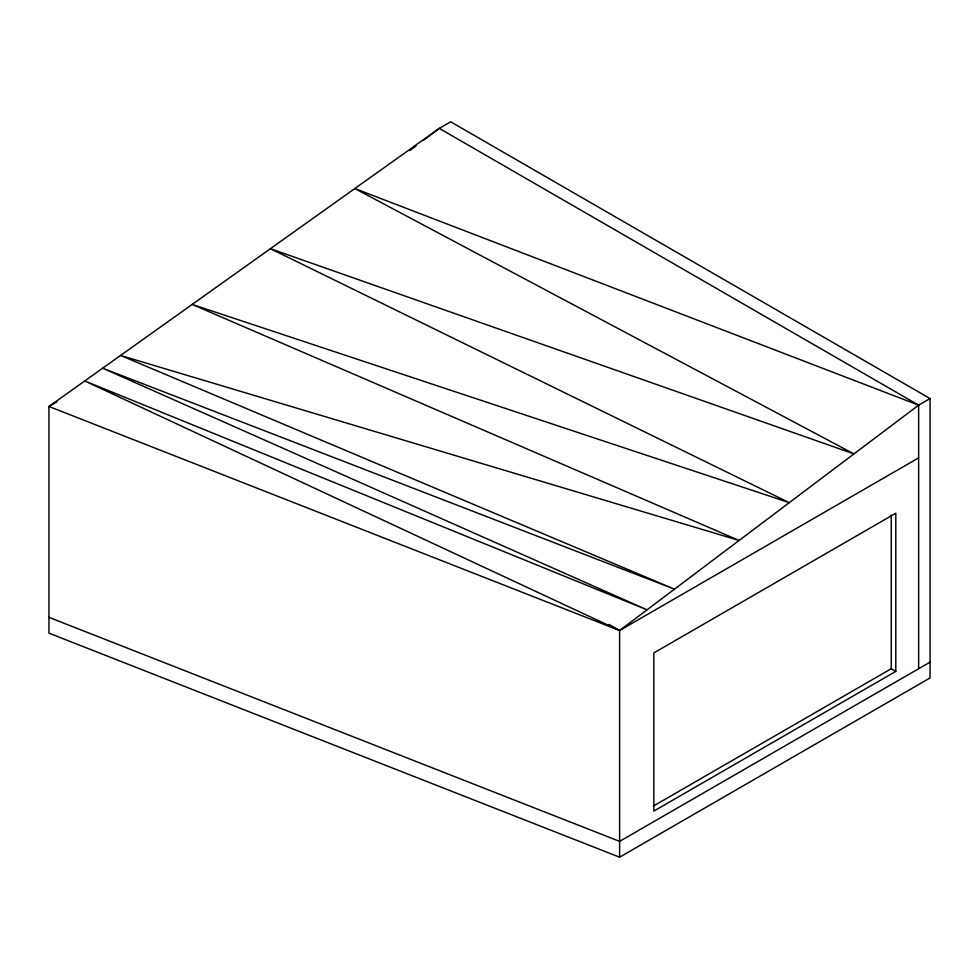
<?xml version="1.0" encoding="UTF-8"?>
<svg xmlns="http://www.w3.org/2000/svg" width="979" height="979" viewBox="0 0 979 979"><rect width="100%" height="100%" fill="white"/><g stroke="black" fill="none" stroke-linecap="round" stroke-linejoin="round"><path stroke-width="1.47" d="M409.993 150.472L416.087 145.883M423.417 140.364L439.277 128.396L450.695 121.812L930.05 398.563L930.05 677.957L619.609 857.188L48.95 633.156L48.95 406.469L439.277 128.396L918.632 405.159L930.05 398.563M918.632 457.866L619.609 630.513L84.757 380.966L647.046 609.831L102.66 368.202L674.47 589.162L120.564 355.45L739.096 540.457L192.19 304.432L789.27 502.655L270.412 248.703L853.945 453.901L354.839 188.555L918.632 405.159L619.609 630.513L619.609 857.188M56.892 401.892L48.95 406.469L619.609 630.513L609.073 624.431M653.25 806.133L891.245 668.73L895.809 671.374L895.809 513.216L653.85 652.92L653.85 811.065L895.809 671.374M930.05 662.147L619.609 841.377L48.95 617.333M918.632 405.159L918.632 668.73M891.245 515.15L891.245 668.73"/></g></svg>
